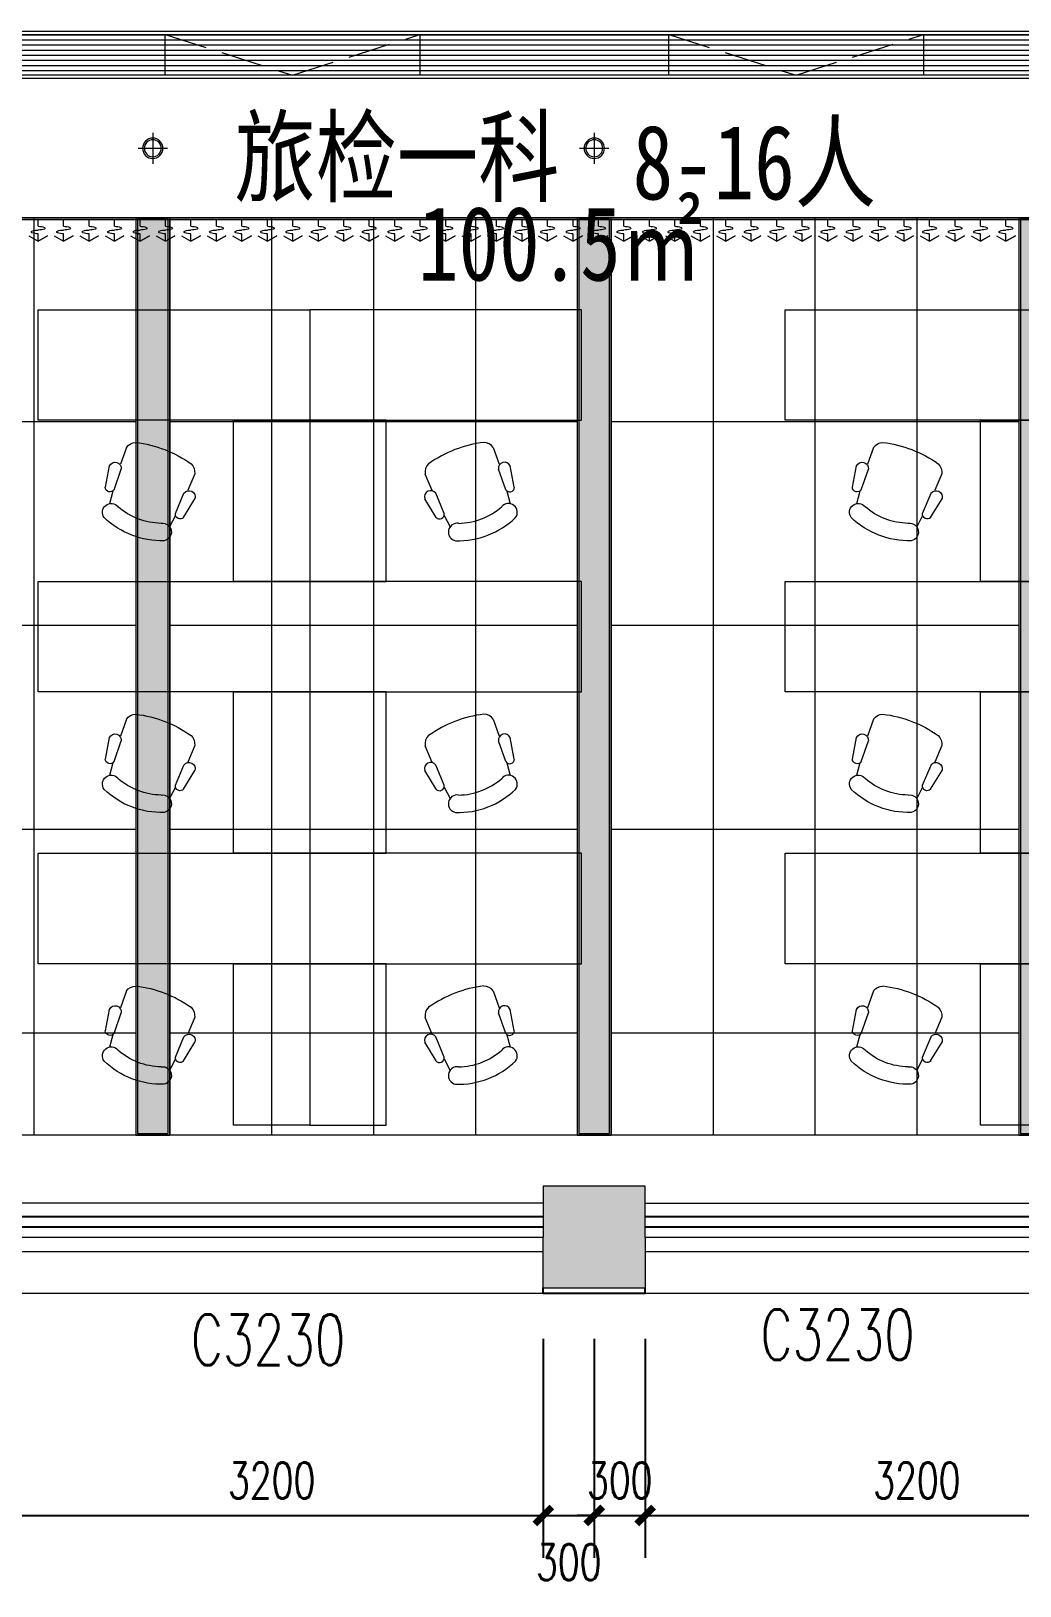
# Model space of a CAD drawing. Header units: millimetres. Extents: x 164760 to 3716174, y -1766400 to 11969.
# Drawn here: x 3502300 to 3508124, y -1715855 to -1706701 of the extents above; entities that cross this region are included whole.
import ezdxf

# ---------------------------------------------------------------- set-up
doc = ezdxf.new("R2010")
doc.units = ezdxf.units.MM
doc.header["$LTSCALE"] = 1000
doc.linetypes.add('DASH', pattern=[0.35, 0.25, -0.1])
doc.linetypes.add('DOTE', pattern=[2.42, 2, -0.2, 0.02, -0.2])
doc.layers.get('0').update_dxf_attribs({"color": 253, "linetype": 'CONTINUOUS'})
doc.layers.get('Defpoints').update_dxf_attribs({"color": 250, "linetype": 'CONTINUOUS', "lineweight": 0})
for name, color, linetype in [('3', 253, 'CONTINUOUS'), ('FC-Text Annotation', 253, 'CONTINUOUS'), ('PUB_DIM', 253, 'CONTINUOUS'), ('SURFACE', 253, 'CONTINUOUS'), ('WINDOW_TEXT', 253, 'CONTINUOUS')]:
    doc.layers.add(name, color=color, linetype=linetype)
for name, color, linetype, lineweight in [('COLUMN', 253, 'CONTINUOUS', 0), ('FF-FURN【成品家私】', 253, 'CONTINUOUS', 0), ('PUB_HATCH', 253, 'CONTINUOUS', 0), ('RC-FCU【空调设备】', 253, 'CONTINUOUS', 0), ('RC-LIGHT【天花灯具】', 253, 'CONTINUOUS', 0), ('RC-Modelling【天花造型】', 253, 'CONTINUOUS', 0), ('RC-STR【天花细线】', 253, 'CONTINUOUS', 0), ('WINDOW', 253, 'CONTINUOUS', 0)]:
    doc.layers.add(name, color=color, linetype=linetype, lineweight=lineweight)
doc.styles.add('_TCH_DIM_T3', font='SIMPLEX', dxfattribs={"width": 0.705882, "bigfont": 'GBCBIG'})
doc.styles.add('_TCH_WINDOW', font='SIMPLEX', dxfattribs={"bigfont": 'GBCBIG'})
doc.styles.add('文字', font='')
doc.styles.get('文字').set_extended_font_data('SimSun')
doc.dimstyles.new('_TCH_ARCH&&100', dxfattribs={"dimtxt": 212.5, "dimasz": 100, "dimexe": 250, "dimexo": 300, "dimgap": 100, "dimtad": 1, "dimdec": 0, "dimzin": 0, "dimdsep": 46, "dimtxsty": '_TCH_DIM_T3', "dimblk": 'ARCHTICK', "dimcen": 0.09, "dimclrt": 7, "dimazin": 2, "dimtfac": 1, "dimtdec": 0, "dimtix": 1, "dimtmove": 2, "dimatfit": 3, "dimtolj": 1, "dimtzin": 0, "dimarcsym": 0})

# ---------------------------------------------------------------- blocks, each defined once
blk = doc.blocks.new('_ArchTick')
at = {"color": 2, "linetype": 'ByBlock', "const_width": 0.4}
blk.add_lwpolyline([(-0.5, -0.5), (0.5, 0.5)], dxfattribs=at)
blk = doc.blocks.new('*D556')
at = {"layer": 'Defpoints', "color": 0, "transparency": 16777216}
for p in [(3502116.8, -1714100.6), (3505316.8, -1714100.6), (3505316.8, -1715440.2)]:
    blk.add_point(p, dxfattribs=at)
at = {"layer": 'PUB_DIM', "color": 0, "lineweight": -2, "transparency": 16777216}
for p, q in [((3502116.8, -1714400.6), (3502116.8, -1715690.2)), ((3505316.8, -1714400.6), (3505316.8, -1715690.2)), ((3502116.8, -1715440.2), (3505316.8, -1715440.2))]:
    blk.add_line(p, q, dxfattribs=at)
at = {"layer": 'PUB_DIM', "color": 0, "lineweight": -2, "transparency": 16777216, "xscale": 100, "yscale": 100, "zscale": 100, "rotation": 180}
blk.add_blockref('_ArchTick', (3502116.8, -1715440.2), dxfattribs=at)
at = {"layer": 'PUB_DIM', "color": 0, "lineweight": -2, "transparency": 16777216, "xscale": 100, "yscale": 100, "zscale": 100}
blk.add_blockref('_ArchTick', (3505316.8, -1715440.2), dxfattribs=at)
at = {"layer": 'PUB_DIM', "color": 7, "transparency": 16777216, "insert": (3503716.8, -1715234), "char_height": 212.5, "attachment_point": 5, "style": '_TCH_DIM_T3'}
blk.add_mtext('\\A1;3200', dxfattribs=at)
blk = doc.blocks.new('*D557')
at = {"layer": 'Defpoints', "color": 0, "transparency": 16777216}
for p in [(3505316.8, -1714100.6), (3505616.8, -1714100.6), (3505616.8, -1715440.2)]:
    blk.add_point(p, dxfattribs=at)
at = {"layer": 'PUB_DIM', "color": 0, "lineweight": -2, "transparency": 16777216}
for p, q in [((3505316.8, -1714400.6), (3505316.8, -1715690.2)), ((3505616.8, -1714400.6), (3505616.8, -1715690.2)), ((3505316.8, -1715440.2), (3505616.8, -1715440.2))]:
    blk.add_line(p, q, dxfattribs=at)
at = {"layer": 'PUB_DIM', "color": 0, "lineweight": -2, "transparency": 16777216, "xscale": 100, "yscale": 100, "zscale": 100, "rotation": 180}
blk.add_blockref('_ArchTick', (3505316.8, -1715440.2), dxfattribs=at)
at = {"layer": 'PUB_DIM', "color": 0, "lineweight": -2, "transparency": 16777216, "xscale": 100, "yscale": 100, "zscale": 100}
blk.add_blockref('_ArchTick', (3505616.8, -1715440.2), dxfattribs=at)
at = {"layer": 'PUB_DIM', "color": 7, "transparency": 16777216, "insert": (3505466.8, -1715715.2), "char_height": 212.5, "attachment_point": 5, "style": '_TCH_DIM_T3'}
blk.add_mtext('\\A1;300', dxfattribs=at)
blk = doc.blocks.new('*D558')
at = {"layer": 'Defpoints', "color": 0, "transparency": 16777216}
for p in [(3505616.8, -1714100.6), (3505916.8, -1714100.6), (3505916.8, -1715440.2)]:
    blk.add_point(p, dxfattribs=at)
at = {"layer": 'PUB_DIM', "color": 0, "lineweight": -2, "transparency": 16777216}
for p, q in [((3505616.8, -1714400.6), (3505616.8, -1715690.2)), ((3505916.8, -1714400.6), (3505916.8, -1715690.2)), ((3505616.8, -1715440.2), (3505516.8, -1715440.2)), ((3505616.8, -1715440.2), (3505916.8, -1715440.2)), ((3505916.8, -1715440.2), (3506016.8, -1715440.2))]:
    blk.add_line(p, q, dxfattribs=at)
at = {"layer": 'PUB_DIM', "color": 0, "lineweight": -2, "transparency": 16777216, "xscale": 100, "yscale": 100, "zscale": 100}
blk.add_blockref('_ArchTick', (3505616.8, -1715440.2), dxfattribs=at)
at = {"layer": 'PUB_DIM', "color": 0, "lineweight": -2, "transparency": 16777216, "xscale": 100, "yscale": 100, "zscale": 100, "rotation": 180}
blk.add_blockref('_ArchTick', (3505916.8, -1715440.2), dxfattribs=at)
at = {"layer": 'PUB_DIM', "color": 7, "transparency": 16777216, "insert": (3505766.8, -1715234), "char_height": 212.5, "attachment_point": 5, "style": '_TCH_DIM_T3'}
blk.add_mtext('\\A1;300', dxfattribs=at)
blk = doc.blocks.new('*D559')
at = {"layer": 'Defpoints', "color": 0, "transparency": 16777216}
for p in [(3505916.8, -1714100.6), (3509116.8, -1714100.6), (3509116.8, -1715440.2)]:
    blk.add_point(p, dxfattribs=at)
at = {"layer": 'PUB_DIM', "color": 0, "lineweight": -2, "transparency": 16777216}
for p, q in [((3505916.8, -1714400.6), (3505916.8, -1715690.2)), ((3509116.8, -1714400.6), (3509116.8, -1715690.2)), ((3505916.8, -1715440.2), (3509116.8, -1715440.2))]:
    blk.add_line(p, q, dxfattribs=at)
at = {"layer": 'PUB_DIM', "color": 0, "lineweight": -2, "transparency": 16777216, "xscale": 100, "yscale": 100, "zscale": 100, "rotation": 180}
blk.add_blockref('_ArchTick', (3505916.8, -1715440.2), dxfattribs=at)
at = {"layer": 'PUB_DIM', "color": 0, "lineweight": -2, "transparency": 16777216, "xscale": 100, "yscale": 100, "zscale": 100}
blk.add_blockref('_ArchTick', (3509116.8, -1715440.2), dxfattribs=at)
at = {"layer": 'PUB_DIM', "color": 7, "transparency": 16777216, "insert": (3507516.8, -1715234), "char_height": 212.5, "attachment_point": 5, "style": '_TCH_DIM_T3'}
blk.add_mtext('\\A1;3200', dxfattribs=at)
blk = doc.blocks.new('$WINLIB2D$00000004')
for p, q in [((-0.5, 0.5), (0.5, 0.5)), ((-0.5, 0.5), (-0.5, -0.5)), ((0.5, -0.5), (0.5, 0.5)), ((-0.5, 0.2406), (0.5, 0.2406)), ((-0.5, -0.5), (0.5, -0.5))]:
    blk.add_line(p, q)
blk = doc.blocks.new('AB18C')
for p, q in [((-0.627, 0.366), (-0.767, 0.352)), ((-0.616, 0.457), (-0.382, 0.5)), ((-0.608, 0.359), (-0.369, 0.366)), ((-0.128, 0.399), (-0.323, 0.394)), ((-0.627, -0.366), (-0.767, -0.352)), ((-0.616, -0.457), (-0.382, -0.5)), ((-0.608, -0.359), (-0.369, -0.366)), ((-0.128, -0.399), (-0.323, -0.394))]:
    blk.add_line(p, q)
for centre, radius, start, end in [((-0.094, 0), 0.906, 157.2611, 202.7389), ((-0.847, 0.3), 0.0961, 330.3175, 148.735), ((-0.597, 0.41), 0.0516, 112.2235, 257.7173), ((-0.386, 0.432), 0.0681, 284.0068, 86.4868), ((-0.161, 0.273), 0.13, 22.4327, 75.4917), ((-0.08, 0), 0.729, 159.7134, 200.2866), ((-1.312, 0), 1.312, 345.758, 14.242), ((-0.847, -0.3), 0.0961, 211.265, 29.6825), ((-0.161, -0.273), 0.13, 284.5083, 337.5673), ((-0.597, -0.41), 0.0516, 102.2827, 247.7765), ((-0.386, -0.432), 0.0681, 273.5132, 75.9932)]:
    blk.add_arc(centre, radius, start, end)
blk = doc.blocks.new('ZL_05274303')
at = {"ltscale": 1000}
for points in [[(-900, 0), (700, 0), (700, -650), (-900, -650)], [(250, -1600), (250, -650), (700, -650), (700, -1600)]]:
    blk.add_lwpolyline(points, close=True, dxfattribs=at)
at = {"layer": 'FF-FURN【成品家私】', "xscale": -540, "yscale": 540, "zscale": 540, "rotation": 248.9333185298564}
blk.add_blockref('AB18C', (-154.4, -823.4), dxfattribs=at)
blk = doc.blocks.new('*U408')
for p, q in [((0, 0), (13050, 0)), ((13050, -12), (0, -12)), ((3225, -49.3), (3225, -12)), ((3375, -49.3), (3375, -12)), ((3525, -49.3), (3525, -12)), ((3675, -49.3), (3675, -12)), ((3825, -49.3), (3825, -12)), ((3975, -49.3), (3975, -12)), ((4125, -49.3), (4125, -12)), ((4275, -49.3), (4275, -12)), ((4425, -49.3), (4425, -12)), ((4575, -49.3), (4575, -12)), ((4725, -49.3), (4725, -12)), ((4875, -49.3), (4875, -12)), ((5025, -49.3), (5025, -12)), ((5175, -49.3), (5175, -12)), ((5325, -49.3), (5325, -12)), ((5475, -49.3), (5475, -12)), ((5625, -49.3), (5625, -12)), ((5775, -49.3), (5775, -12)), ((5925, -49.3), (5925, -12)), ((6075, -49.3), (6075, -12)), ((6225, -49.3), (6225, -12)), ((6375, -49.3), (6375, -12)), ((6525, -49.3), (6525, -12)), ((6675, -49.3), (6675, -12)), ((6825, -49.3), (6825, -12)), ((6975, -49.3), (6975, -12)), ((7125, -49.3), (7125, -12)), ((7275, -49.3), (7275, -12)), ((7425, -49.3), (7425, -12)), ((7575, -49.3), (7575, -12)), ((7725, -49.3), (7725, -12)), ((7875, -49.3), (7875, -12)), ((8025, -49.3), (8025, -12)), ((8175, -49.3), (8175, -12)), ((8325, -49.3), (8325, -12)), ((8475, -49.3), (8475, -12)), ((8625, -49.3), (8625, -12)), ((8775, -49.3), (8775, -12)), ((8925, -49.3), (8925, -12)), ((3169.6, -104.5), (3225, -136.2)), ((3225, -136.2), (3225, -93.2)), ((3280.4, -104.5), (3225, -136.2)), ((3225, -136.2), (3280.4, -104.5)), ((3319.6, -104.5), (3375, -136.2)), ((3375, -136.2), (3375, -93.2)), ((3430.4, -104.5), (3375, -136.2)), ((3375, -136.2), (3430.4, -104.5)), ((3469.6, -104.5), (3525, -136.2)), ((3525, -136.2), (3525, -93.2)), ((3580.4, -104.5), (3525, -136.2)), ((3525, -136.2), (3580.4, -104.5)), ((3619.6, -104.5), (3675, -136.2)), ((3675, -136.2), (3675, -93.2)), ((3730.4, -104.5), (3675, -136.2)), ((3675, -136.2), (3730.4, -104.5)), ((3769.6, -104.5), (3825, -136.2)), ((3825, -136.2), (3825, -93.2)), ((3880.4, -104.5), (3825, -136.2)), ((3825, -136.2), (3880.4, -104.5)), ((3919.6, -104.5), (3975, -136.2)), ((3975, -136.2), (3975, -93.2)), ((4030.4, -104.5), (3975, -136.2)), ((3975, -136.2), (4030.4, -104.5)), ((4069.6, -104.5), (4125, -136.2)), ((4125, -136.2), (4125, -93.2)), ((4180.4, -104.5), (4125, -136.2)), ((4125, -136.2), (4180.4, -104.5)), ((4219.6, -104.5), (4275, -136.2)), ((4275, -136.2), (4275, -93.2)), ((4330.4, -104.5), (4275, -136.2)), ((4275, -136.2), (4330.4, -104.5)), ((4369.6, -104.5), (4425, -136.2)), ((4425, -136.2), (4425, -93.2)), ((4480.4, -104.5), (4425, -136.2)), ((4425, -136.2), (4480.4, -104.5)), ((4519.6, -104.5), (4575, -136.2)), ((4575, -136.2), (4575, -93.2)), ((4630.4, -104.5), (4575, -136.2)), ((4575, -136.2), (4630.4, -104.5)), ((4669.6, -104.5), (4725, -136.2)), ((4725, -136.2), (4725, -93.2)), ((4780.4, -104.5), (4725, -136.2)), ((4725, -136.2), (4780.4, -104.5)), ((4819.6, -104.5), (4875, -136.2)), ((4875, -136.2), (4875, -93.2)), ((4930.4, -104.5), (4875, -136.2)), ((4875, -136.2), (4930.4, -104.5)), ((4969.6, -104.5), (5025, -136.2)), ((5025, -136.2), (5025, -93.2)), ((5080.4, -104.5), (5025, -136.2)), ((5025, -136.2), (5080.4, -104.5)), ((5119.6, -104.5), (5175, -136.2)), ((5175, -136.2), (5175, -93.2)), ((5230.4, -104.5), (5175, -136.2)), ((5175, -136.2), (5230.4, -104.5)), ((5269.6, -104.5), (5325, -136.2)), ((5325, -136.2), (5325, -93.2)), ((5380.4, -104.5), (5325, -136.2)), ((5325, -136.2), (5380.4, -104.5)), ((5419.6, -104.5), (5475, -136.2)), ((5475, -136.2), (5475, -93.2)), ((5530.4, -104.5), (5475, -136.2)), ((5475, -136.2), (5530.4, -104.5)), ((5569.6, -104.5), (5625, -136.2)), ((5625, -136.2), (5625, -93.2)), ((5680.4, -104.5), (5625, -136.2)), ((5625, -136.2), (5680.4, -104.5)), ((5719.6, -104.5), (5775, -136.2)), ((5775, -136.2), (5775, -93.2)), ((5830.4, -104.5), (5775, -136.2)), ((5775, -136.2), (5830.4, -104.5)), ((5869.6, -104.5), (5925, -136.2)), ((5925, -136.2), (5925, -93.2)), ((5980.4, -104.5), (5925, -136.2)), ((5925, -136.2), (5980.4, -104.5)), ((6019.6, -104.5), (6075, -136.2)), ((6075, -136.2), (6075, -93.2)), ((6130.4, -104.5), (6075, -136.2)), ((6075, -136.2), (6130.4, -104.5)), ((6169.6, -104.5), (6225, -136.2)), ((6225, -136.2), (6225, -93.2)), ((6280.4, -104.5), (6225, -136.2)), ((6225, -136.2), (6280.4, -104.5)), ((6319.6, -104.5), (6375, -136.2)), ((6375, -136.2), (6375, -93.2)), ((6430.4, -104.5), (6375, -136.2)), ((6375, -136.2), (6430.4, -104.5)), ((6469.6, -104.5), (6525, -136.2)), ((6525, -136.2), (6525, -93.2)), ((6580.4, -104.5), (6525, -136.2)), ((6525, -136.2), (6580.4, -104.5)), ((6619.6, -104.5), (6675, -136.2)), ((6675, -136.2), (6675, -93.2)), ((6730.4, -104.5), (6675, -136.2)), ((6675, -136.2), (6730.4, -104.5)), ((6769.6, -104.5), (6825, -136.2)), ((6825, -136.2), (6825, -93.2)), ((6880.4, -104.5), (6825, -136.2)), ((6825, -136.2), (6880.4, -104.5)), ((6919.6, -104.5), (6975, -136.2)), ((6975, -136.2), (6975, -93.2)), ((7030.4, -104.5), (6975, -136.2)), ((6975, -136.2), (7030.4, -104.5)), ((7069.6, -104.5), (7125, -136.2)), ((7125, -136.2), (7125, -93.2)), ((7180.4, -104.5), (7125, -136.2)), ((7125, -136.2), (7180.4, -104.5)), ((7219.6, -104.5), (7275, -136.2)), ((7275, -136.2), (7275, -93.2)), ((7330.4, -104.5), (7275, -136.2)), ((7275, -136.2), (7330.4, -104.5)), ((7369.6, -104.5), (7425, -136.2)), ((7425, -136.2), (7425, -93.2)), ((7480.4, -104.5), (7425, -136.2)), ((7425, -136.2), (7480.4, -104.5)), ((7519.6, -104.5), (7575, -136.2)), ((7575, -136.2), (7575, -93.2)), ((7630.4, -104.5), (7575, -136.2)), ((7575, -136.2), (7630.4, -104.5)), ((7669.6, -104.5), (7725, -136.2)), ((7725, -136.2), (7725, -93.2)), ((7780.4, -104.5), (7725, -136.2)), ((7725, -136.2), (7780.4, -104.5)), ((7819.6, -104.5), (7875, -136.2)), ((7875, -136.2), (7875, -93.2)), ((7930.4, -104.5), (7875, -136.2)), ((7875, -136.2), (7930.4, -104.5)), ((7969.6, -104.5), (8025, -136.2)), ((8025, -136.2), (8025, -93.2)), ((8080.4, -104.5), (8025, -136.2)), ((8025, -136.2), (8080.4, -104.5)), ((8119.6, -104.5), (8175, -136.2)), ((8175, -136.2), (8175, -93.2)), ((8230.4, -104.5), (8175, -136.2)), ((8175, -136.2), (8230.4, -104.5)), ((8269.6, -104.5), (8325, -136.2)), ((8325, -136.2), (8325, -93.2)), ((8380.4, -104.5), (8325, -136.2)), ((8325, -136.2), (8380.4, -104.5)), ((8419.6, -104.5), (8475, -136.2)), ((8475, -136.2), (8475, -93.2)), ((8530.4, -104.5), (8475, -136.2)), ((8475, -136.2), (8530.4, -104.5)), ((8569.6, -104.5), (8625, -136.2)), ((8625, -136.2), (8625, -93.2)), ((8680.4, -104.5), (8625, -136.2)), ((8625, -136.2), (8680.4, -104.5)), ((8719.6, -104.5), (8775, -136.2)), ((8775, -136.2), (8775, -93.2)), ((8830.4, -104.5), (8775, -136.2)), ((8775, -136.2), (8830.4, -104.5)), ((8869.6, -104.5), (8925, -136.2)), ((8925, -136.2), (8925, -93.2)), ((8980.4, -104.5), (8925, -136.2)), ((8925, -136.2), (8980.4, -104.5))]:
    blk.add_line(p, q)
at = {"extrusion": (0, 0, -1)}
for centre, major_axis, start_param, end_param in [((3190, -82.2), (3.69, -3.69), 1.137309, 3.57508), ((3222.5, -170.8), (-70.4, -70.4), 2.004284, 2.381239), ((3222.5, 6.4), (70.4, -70.4), 0.760354, 1.137309), ((3227.5, -148.9), (-70.4, -70.4), 2.33115, 2.708105), ((3227.5, 28.3), (70.4, -70.4), 0.433488, 0.810442), ((3260, -60.3), (3.69, -3.69), 4.278901, 6.716673), ((3340, -82.2), (3.69, -3.69), 1.137309, 3.57508), ((3372.5, -170.8), (-70.4, -70.4), 2.004284, 2.381239), ((3372.5, 6.4), (70.4, -70.4), 0.760354, 1.137309), ((3377.5, -148.9), (-70.4, -70.4), 2.33115, 2.708105), ((3377.5, 28.3), (70.4, -70.4), 0.433488, 0.810442), ((3410, -60.3), (3.69, -3.69), 4.278901, 6.716673), ((3490, -82.2), (3.69, -3.69), 1.137309, 3.57508), ((3522.5, -170.8), (-70.4, -70.4), 2.004284, 2.381239), ((3522.5, 6.4), (70.4, -70.4), 0.760354, 1.137309), ((3527.5, -148.9), (-70.4, -70.4), 2.33115, 2.708105), ((3527.5, 28.3), (70.4, -70.4), 0.433488, 0.810442), ((3560, -60.3), (3.69, -3.69), 4.278901, 6.716673), ((3640, -82.2), (3.69, -3.69), 1.137309, 3.57508), ((3672.5, -170.8), (-70.4, -70.4), 2.004284, 2.381239), ((3672.5, 6.4), (70.4, -70.4), 0.760354, 1.137309), ((3677.5, -148.9), (-70.4, -70.4), 2.33115, 2.708105), ((3677.5, 28.3), (70.4, -70.4), 0.433488, 0.810442), ((3710, -60.3), (3.69, -3.69), 4.278901, 6.716673), ((3790, -82.2), (3.69, -3.69), 1.137309, 3.57508), ((3822.5, -170.8), (-70.4, -70.4), 2.004284, 2.381239), ((3822.5, 6.4), (70.4, -70.4), 0.760354, 1.137309), ((3827.5, -148.9), (-70.4, -70.4), 2.33115, 2.708105), ((3827.5, 28.3), (70.4, -70.4), 0.433488, 0.810442), ((3860, -60.3), (3.69, -3.69), 4.278901, 6.716673), ((3940, -82.2), (3.69, -3.69), 1.137309, 3.57508), ((3972.5, -170.8), (-70.4, -70.4), 2.004284, 2.381239), ((3972.5, 6.4), (70.4, -70.4), 0.760354, 1.137309), ((3977.5, -148.9), (-70.4, -70.4), 2.33115, 2.708105), ((3977.5, 28.3), (70.4, -70.4), 0.433488, 0.810442), ((4010, -60.3), (3.69, -3.69), 4.278901, 6.716673), ((4090, -82.2), (3.69, -3.69), 1.137309, 3.57508), ((4122.5, -170.8), (-70.4, -70.4), 2.004284, 2.381239), ((4122.5, 6.4), (70.4, -70.4), 0.760354, 1.137309), ((4127.5, -148.9), (-70.4, -70.4), 2.33115, 2.708105), ((4127.5, 28.3), (70.4, -70.4), 0.433488, 0.810442), ((4160, -60.3), (3.69, -3.69), 4.278901, 6.716673), ((4240, -82.2), (3.69, -3.69), 1.137309, 3.57508), ((4272.5, -170.8), (-70.4, -70.4), 2.004284, 2.381239), ((4272.5, 6.4), (70.4, -70.4), 0.760354, 1.137309), ((4277.5, -148.9), (-70.4, -70.4), 2.33115, 2.708105), ((4277.5, 28.3), (70.4, -70.4), 0.433488, 0.810442), ((4310, -60.3), (3.69, -3.69), 4.278901, 6.716673), ((4390, -82.2), (3.69, -3.69), 1.137309, 3.57508), ((4422.5, -170.8), (-70.4, -70.4), 2.004284, 2.381239), ((4422.5, 6.4), (70.4, -70.4), 0.760354, 1.137309), ((4427.5, -148.9), (-70.4, -70.4), 2.33115, 2.708105), ((4427.5, 28.3), (70.4, -70.4), 0.433488, 0.810442), ((4460, -60.3), (3.69, -3.69), 4.278901, 6.716673), ((4540, -82.2), (3.69, -3.69), 1.137309, 3.57508), ((4572.5, -170.8), (-70.4, -70.4), 2.004284, 2.381239), ((4572.5, 6.4), (70.4, -70.4), 0.760354, 1.137309), ((4577.5, -148.9), (-70.4, -70.4), 2.33115, 2.708105), ((4577.5, 28.3), (70.4, -70.4), 0.433488, 0.810442), ((4610, -60.3), (3.69, -3.69), 4.278901, 6.716673), ((4690, -82.2), (3.69, -3.69), 1.137309, 3.57508), ((4722.5, -170.8), (-70.4, -70.4), 2.004284, 2.381239), ((4722.5, 6.4), (70.4, -70.4), 0.760354, 1.137309), ((4727.5, -148.9), (-70.4, -70.4), 2.33115, 2.708105), ((4727.5, 28.3), (70.4, -70.4), 0.433488, 0.810442), ((4760, -60.3), (3.69, -3.69), 4.278901, 6.716673), ((4840, -82.2), (3.69, -3.69), 1.137309, 3.57508), ((4872.5, -170.8), (-70.4, -70.4), 2.004284, 2.381239), ((4872.5, 6.4), (70.4, -70.4), 0.760354, 1.137309), ((4877.5, -148.9), (-70.4, -70.4), 2.33115, 2.708105), ((4877.5, 28.3), (70.4, -70.4), 0.433488, 0.810442), ((4910, -60.3), (3.69, -3.69), 4.278901, 6.716673), ((4990, -82.2), (3.69, -3.69), 1.137309, 3.57508), ((5022.5, -170.8), (-70.4, -70.4), 2.004284, 2.381239), ((5022.5, 6.4), (70.4, -70.4), 0.760354, 1.137309), ((5027.5, -148.9), (-70.4, -70.4), 2.33115, 2.708105), ((5027.5, 28.3), (70.4, -70.4), 0.433488, 0.810442), ((5060, -60.3), (3.69, -3.69), 4.278901, 6.716673), ((5140, -82.2), (3.69, -3.69), 1.137309, 3.57508), ((5172.5, -170.8), (-70.4, -70.4), 2.004284, 2.381239), ((5172.5, 6.4), (70.4, -70.4), 0.760354, 1.137309), ((5177.5, -148.9), (-70.4, -70.4), 2.33115, 2.708105), ((5177.5, 28.3), (70.4, -70.4), 0.433488, 0.810442), ((5210, -60.3), (3.69, -3.69), 4.278901, 6.716673), ((5290, -82.2), (3.69, -3.69), 1.137309, 3.57508), ((5322.5, -170.8), (-70.4, -70.4), 2.004284, 2.381239), ((5322.5, 6.4), (70.4, -70.4), 0.760354, 1.137309), ((5327.5, -148.9), (-70.4, -70.4), 2.33115, 2.708105), ((5327.5, 28.3), (70.4, -70.4), 0.433488, 0.810442), ((5360, -60.3), (3.69, -3.69), 4.278901, 6.716673), ((5440, -82.2), (3.69, -3.69), 1.137309, 3.57508), ((5472.5, -170.8), (-70.4, -70.4), 2.004284, 2.381239), ((5472.5, 6.4), (70.4, -70.4), 0.760354, 1.137309), ((5477.5, -148.9), (-70.4, -70.4), 2.33115, 2.708105), ((5477.5, 28.3), (70.4, -70.4), 0.433488, 0.810442), ((5510, -60.3), (3.69, -3.69), 4.278901, 6.716673), ((5590, -82.2), (3.69, -3.69), 1.137309, 3.57508), ((5622.5, -170.8), (-70.4, -70.4), 2.004284, 2.381239), ((5622.5, 6.4), (70.4, -70.4), 0.760354, 1.137309), ((5627.5, -148.9), (-70.4, -70.4), 2.33115, 2.708105), ((5627.5, 28.3), (70.4, -70.4), 0.433488, 0.810442), ((5660, -60.3), (3.69, -3.69), 4.278901, 6.716673), ((5740, -82.2), (3.69, -3.69), 1.137309, 3.57508), ((5772.5, -170.8), (-70.4, -70.4), 2.004284, 2.381239), ((5772.5, 6.4), (70.4, -70.4), 0.760354, 1.137309), ((5777.5, -148.9), (-70.4, -70.4), 2.33115, 2.708105), ((5777.5, 28.3), (70.4, -70.4), 0.433488, 0.810442), ((5810, -60.3), (3.69, -3.69), 4.278901, 6.716673), ((5890, -82.2), (3.69, -3.69), 1.137309, 3.57508), ((5922.5, -170.8), (-70.4, -70.4), 2.004284, 2.381239), ((5922.5, 6.4), (70.4, -70.4), 0.760354, 1.137309), ((5927.5, -148.9), (-70.4, -70.4), 2.33115, 2.708105), ((5927.5, 28.3), (70.4, -70.4), 0.433488, 0.810442), ((5960, -60.3), (3.69, -3.69), 4.278901, 6.716673), ((6040, -82.2), (3.69, -3.69), 1.137309, 3.57508), ((6072.5, -170.8), (-70.4, -70.4), 2.004284, 2.381239), ((6072.5, 6.4), (70.4, -70.4), 0.760354, 1.137309), ((6077.5, -148.9), (-70.4, -70.4), 2.33115, 2.708105), ((6077.5, 28.3), (70.4, -70.4), 0.433488, 0.810442), ((6110, -60.3), (3.69, -3.69), 4.278901, 6.716673), ((6190, -82.2), (3.69, -3.69), 1.137309, 3.57508), ((6222.5, -170.8), (-70.4, -70.4), 2.004284, 2.381239), ((6222.5, 6.4), (70.4, -70.4), 0.760354, 1.137309), ((6227.5, -148.9), (-70.4, -70.4), 2.33115, 2.708105), ((6227.5, 28.3), (70.4, -70.4), 0.433488, 0.810442), ((6260, -60.3), (3.69, -3.69), 4.278901, 6.716673), ((6340, -82.2), (3.69, -3.69), 1.137309, 3.57508), ((6372.5, -170.8), (-70.4, -70.4), 2.004284, 2.381239), ((6372.5, 6.4), (70.4, -70.4), 0.760354, 1.137309), ((6377.5, -148.9), (-70.4, -70.4), 2.33115, 2.708105), ((6377.5, 28.3), (70.4, -70.4), 0.433488, 0.810442), ((6410, -60.3), (3.69, -3.69), 4.278901, 6.716673), ((6490, -82.2), (3.69, -3.69), 1.137309, 3.57508), ((6522.5, -170.8), (-70.4, -70.4), 2.004284, 2.381239), ((6522.5, 6.4), (70.4, -70.4), 0.760354, 1.137309), ((6527.5, -148.9), (-70.4, -70.4), 2.33115, 2.708105), ((6527.5, 28.3), (70.4, -70.4), 0.433488, 0.810442), ((6560, -60.3), (3.69, -3.69), 4.278901, 6.716673), ((6640, -82.2), (3.69, -3.69), 1.137309, 3.57508), ((6672.5, -170.8), (-70.4, -70.4), 2.004284, 2.381239), ((6672.5, 6.4), (70.4, -70.4), 0.760354, 1.137309), ((6677.5, -148.9), (-70.4, -70.4), 2.33115, 2.708105), ((6677.5, 28.3), (70.4, -70.4), 0.433488, 0.810442), ((6710, -60.3), (3.69, -3.69), 4.278901, 6.716673), ((6790, -82.2), (3.69, -3.69), 1.137309, 3.57508), ((6822.5, -170.8), (-70.4, -70.4), 2.004284, 2.381239), ((6822.5, 6.4), (70.4, -70.4), 0.760354, 1.137309), ((6827.5, -148.9), (-70.4, -70.4), 2.33115, 2.708105), ((6827.5, 28.3), (70.4, -70.4), 0.433488, 0.810442), ((6860, -60.3), (3.69, -3.69), 4.278901, 6.716673), ((6940, -82.2), (3.69, -3.69), 1.137309, 3.57508), ((6972.5, -170.8), (-70.4, -70.4), 2.004284, 2.381239), ((6972.5, 6.4), (70.4, -70.4), 0.760354, 1.137309), ((6977.5, -148.9), (-70.4, -70.4), 2.33115, 2.708105), ((6977.5, 28.3), (70.4, -70.4), 0.433488, 0.810442), ((7010, -60.3), (3.69, -3.69), 4.278901, 6.716673), ((7090, -82.2), (3.69, -3.69), 1.137309, 3.57508), ((7122.5, -170.8), (-70.4, -70.4), 2.004284, 2.381239), ((7122.5, 6.4), (70.4, -70.4), 0.760354, 1.137309), ((7127.5, -148.9), (-70.4, -70.4), 2.33115, 2.708105), ((7127.5, 28.3), (70.4, -70.4), 0.433488, 0.810442), ((7160, -60.3), (3.69, -3.69), 4.278901, 6.716673), ((7240, -82.2), (3.69, -3.69), 1.137309, 3.57508), ((7272.5, -170.8), (-70.4, -70.4), 2.004284, 2.381239), ((7272.5, 6.4), (70.4, -70.4), 0.760354, 1.137309), ((7277.5, -148.9), (-70.4, -70.4), 2.33115, 2.708105), ((7277.5, 28.3), (70.4, -70.4), 0.433488, 0.810442), ((7310, -60.3), (3.69, -3.69), 4.278901, 6.716673), ((7390, -82.2), (3.69, -3.69), 1.137309, 3.57508), ((7422.5, -170.8), (-70.4, -70.4), 2.004284, 2.381239), ((7422.5, 6.4), (70.4, -70.4), 0.760354, 1.137309), ((7427.5, -148.9), (-70.4, -70.4), 2.33115, 2.708105), ((7427.5, 28.3), (70.4, -70.4), 0.433488, 0.810442), ((7460, -60.3), (3.69, -3.69), 4.278901, 6.716673), ((7540, -82.2), (3.69, -3.69), 1.137309, 3.57508), ((7572.5, -170.8), (-70.4, -70.4), 2.004284, 2.381239), ((7572.5, 6.4), (70.4, -70.4), 0.760354, 1.137309), ((7577.5, -148.9), (-70.4, -70.4), 2.33115, 2.708105), ((7577.5, 28.3), (70.4, -70.4), 0.433488, 0.810442), ((7610, -60.3), (3.69, -3.69), 4.278901, 6.716673), ((7690, -82.2), (3.69, -3.69), 1.137309, 3.57508), ((7722.5, -170.8), (-70.4, -70.4), 2.004284, 2.381239), ((7722.5, 6.4), (70.4, -70.4), 0.760354, 1.137309), ((7727.5, -148.9), (-70.4, -70.4), 2.33115, 2.708105), ((7727.5, 28.3), (70.4, -70.4), 0.433488, 0.810442), ((7760, -60.3), (3.69, -3.69), 4.278901, 6.716673), ((7840, -82.2), (3.69, -3.69), 1.137309, 3.57508), ((7872.5, -170.8), (-70.4, -70.4), 2.004284, 2.381239), ((7872.5, 6.4), (70.4, -70.4), 0.760354, 1.137309), ((7877.5, -148.9), (-70.4, -70.4), 2.33115, 2.708105), ((7877.5, 28.3), (70.4, -70.4), 0.433488, 0.810442), ((7910, -60.3), (3.69, -3.69), 4.278901, 6.716673), ((7990, -82.2), (3.69, -3.69), 1.137309, 3.57508), ((8022.5, -170.8), (-70.4, -70.4), 2.004284, 2.381239), ((8022.5, 6.4), (70.4, -70.4), 0.760354, 1.137309), ((8027.5, -148.9), (-70.4, -70.4), 2.33115, 2.708105), ((8027.5, 28.3), (70.4, -70.4), 0.433488, 0.810442), ((8060, -60.3), (3.69, -3.69), 4.278901, 6.716673), ((8140, -82.2), (3.69, -3.69), 1.137309, 3.57508), ((8172.5, -170.8), (-70.4, -70.4), 2.004284, 2.381239), ((8172.5, 6.4), (70.4, -70.4), 0.760354, 1.137309), ((8177.5, -148.9), (-70.4, -70.4), 2.33115, 2.708105), ((8177.5, 28.3), (70.4, -70.4), 0.433488, 0.810442), ((8210, -60.3), (3.69, -3.69), 4.278901, 6.716673), ((8290, -82.2), (3.69, -3.69), 1.137309, 3.57508), ((8322.5, -170.8), (-70.4, -70.4), 2.004284, 2.381239), ((8322.5, 6.4), (70.4, -70.4), 0.760354, 1.137309), ((8327.5, -148.9), (-70.4, -70.4), 2.33115, 2.708105), ((8327.5, 28.3), (70.4, -70.4), 0.433488, 0.810442), ((8360, -60.3), (3.69, -3.69), 4.278901, 6.716673), ((8440, -82.2), (3.69, -3.69), 1.137309, 3.57508), ((8472.5, -170.8), (-70.4, -70.4), 2.004284, 2.381239), ((8472.5, 6.4), (70.4, -70.4), 0.760354, 1.137309), ((8477.5, -148.9), (-70.4, -70.4), 2.33115, 2.708105), ((8477.5, 28.3), (70.4, -70.4), 0.433488, 0.810442), ((8510, -60.3), (3.69, -3.69), 4.278901, 6.716673), ((8590, -82.2), (3.69, -3.69), 1.137309, 3.57508), ((8622.5, -170.8), (-70.4, -70.4), 2.004284, 2.381239), ((8622.5, 6.4), (70.4, -70.4), 0.760354, 1.137309), ((8627.5, -148.9), (-70.4, -70.4), 2.33115, 2.708105), ((8627.5, 28.3), (70.4, -70.4), 0.433488, 0.810442), ((8660, -60.3), (3.69, -3.69), 4.278901, 6.716673), ((8740, -82.2), (3.69, -3.69), 1.137309, 3.57508), ((8772.5, -170.8), (-70.4, -70.4), 2.004284, 2.381239), ((8772.5, 6.4), (70.4, -70.4), 0.760354, 1.137309), ((8777.5, -148.9), (-70.4, -70.4), 2.33115, 2.708105), ((8777.5, 28.3), (70.4, -70.4), 0.433488, 0.810442), ((8810, -60.3), (3.69, -3.69), 4.278901, 6.716673), ((8890, -82.2), (3.69, -3.69), 1.137309, 3.57508), ((8922.5, -170.8), (-70.4, -70.4), 2.004284, 2.381239), ((8922.5, 6.4), (70.4, -70.4), 0.760354, 1.137309), ((8927.5, -148.9), (-70.4, -70.4), 2.33115, 2.708105), ((8927.5, 28.3), (70.4, -70.4), 0.433488, 0.810442), ((8960, -60.3), (3.69, -3.69), 4.278901, 6.716673)]:
    blk.add_ellipse(centre, major_axis=major_axis, ratio=1, start_param=start_param, end_param=end_param, dxfattribs=at)
blk = doc.blocks.new('圆形筒灯')
at = {"color": 251, "linetype": 'DOTE', "ltscale": 43.504693}
blk.add_line((0, 90.6), (0, -90.6), dxfattribs=at)
at = {"color": 251, "linetype": 'DOTE', "ltscale": 41.297046}
blk.add_line((86, 0), (-86, 0), dxfattribs=at)
blk.add_ellipse((0, 0), major_axis=(-42.4, 42.4), ratio=1, start_param=2.355868237233172, end_param=8.639053544412757)
at = {"color": 251}
blk.add_ellipse((0, 0), major_axis=(35.4, 35.4), ratio=1, start_param=5.49871431692557, end_param=11.78189962410516, dxfattribs=at)
blk = doc.blocks.new('ZL_0609195278')
at = {"layer": 'RC-LIGHT【天花灯具】'}
h = blk.add_hatch(dxfattribs=at)
h.set_pattern_fill('DOTS', color=8, scale=10, angle=180)
h.set_pattern_definition([(180, (-2430707.972, 1481556.821), (-7.9375, -15.875), [0, -15.875])])
h.paths.add_polyline_path([(90, -10), (-90, -10), (-90, -5390), (90, -5390)])
blk.add_lwpolyline([(100, 0), (-100, 0), (-100, -5400), (100, -5400)], close=True, dxfattribs=at)
at = {"layer": 'RC-LIGHT【天花灯具】', "color": 8}
blk.add_lwpolyline([(90, -10), (-90, -10), (-90, -5390), (90, -5390)], close=True, dxfattribs=at)
blk = doc.blocks.new('海龙0919092143')
at = {"layer": 'RC-FCU【空调设备】'}
h = blk.add_hatch(dxfattribs=at)
h.set_pattern_fill('_USER', color=8, scale=30, angle=360, pattern_type=0)
h.set_pattern_definition([(360, (-5932551.942, -1194712.362), (7e-15, 30), [])])
h.paths.add_polyline_path([(6480, 2990), (6480, 3230), (-6480, 3230), (-6480, 2990)])
blk.add_lwpolyline([(-6500, 2970), (-6500, 3250), (6500, 3250), (6500, 2970)], close=True, dxfattribs=at)
at = {"layer": 'RC-FCU【空调设备】', "color": 8}
blk.add_lwpolyline([(-6480, 2990), (-6480, 3230), (6480, 3230), (6480, 2990)], close=True, dxfattribs=at)
at = {"layer": 'RC-FCU【空调设备】', "color": 8, "linetype": 'DASH'}
for points in [[(-2526.5, 2990), (-2526.5, 3230), (-1026.5, 3230), (-1026.5, 2990)], [(438.4, 2990), (438.4, 3230), (1938.4, 3230), (1938.4, 2990)]]:
    blk.add_lwpolyline(points, close=True, dxfattribs=at)
for points in [[(-2526.5, 3230), (-1776.5, 2990), (-1026.5, 3230)], [(438.4, 3230), (1188.4, 2990), (1938.4, 3230)]]:
    blk.add_lwpolyline(points, dxfattribs=at)
at = {"layer": 'RC-Modelling【天花造型】'}
blk.add_line((3900, 2150), (-6462.5, 2150), dxfattribs=at)
blk.add_lwpolyline([(6500, -3250), (-6500, -3250), (-6500, 2150), (6500, 2150)], close=True, dxfattribs=at)
at = {"layer": 'RC-STR【天花细线】'}
for p, q in [((-3300, 2150), (-3300, -3250)), ((-2700, 2150), (-2700, -3250)), ((-2500, 2150), (-2500, -3250)), ((-1900, 2150), (-1900, -3250)), ((-1300, 2150), (-1300, -3250)), ((-700, 2150), (-700, -3250)), ((-100, 2150), (-100, -3250)), ((100, 2150), (100, -3250)), ((700, 2150), (700, -3250)), ((1300, 2150), (1300, -3250)), ((1900, 2150), (1900, -3250)), ((2500, 2150), (2500, -3250)), ((-2700, 950), (-5100, 950)), ((-100, 950), (-2500, 950)), ((2500, 950), (100, 950)), ((-2700, -250), (-5100, -250)), ((-100, -250), (-2500, -250)), ((2500, -250), (100, -250)), ((-2700, -1450), (-5100, -1450)), ((-100, -1450), (-2500, -1450)), ((2500, -1450), (100, -1450)), ((-2700, -2650), (-5100, -2650)), ((-100, -2650), (-2500, -2650)), ((2500, -2650), (100, -2650))]:
    blk.add_line(p, q, dxfattribs=at)
at = {"layer": 'RC-FCU【空调设备】', "ltscale": 10}
blk.add_blockref('*U408', (-6500, 2150), dxfattribs=at)
at = {"layer": 'RC-LIGHT【天花灯具】', "xscale": -1}
for p in [(-2600, 2560), (0, 2560)]:
    blk.add_blockref('圆形筒灯', p, dxfattribs=at)
at = {"layer": 'RC-LIGHT【天花灯具】'}
for p in [(-2600, 2150), (0, 2150), (2600, 2150)]:
    blk.add_blockref('ZL_0609195278', p, dxfattribs=at)

msp = doc.modelspace()

# ---------------------------------------------------------------- hatches: boundary and pattern name
at = {"layer": 'PUB_HATCH'}
msp.add_hatch(color=256, dxfattribs=at).paths.add_polyline_path([(3505316.8, -1714100.6), (3505916.8, -1714100.6), (3505916.8, -1713500.6), (3505316.8, -1713500.6)])

# ---------------------------------------------------------------- linework, layer by layer
at = {"layer": '3'}
for points in [[(3498716.8, -1713680.6), (3505316.8, -1713680.6)], [(3505916.8, -1713680.6), (3512516.8, -1713680.6)], [(3498716.8, -1713740.6), (3505316.8, -1713740.6)], [(3505916.8, -1713740.6), (3512516.8, -1713740.6)]]:
    msp.add_lwpolyline(points, dxfattribs=at)
at = {"layer": 'COLUMN'}
for p, q in [((3505916.8, -1713500.6), (3505316.8, -1713500.6)), ((3505316.8, -1713500.6), (3505316.8, -1713800.6)), ((3505916.8, -1713800.6), (3505916.8, -1713500.6)), ((3505316.8, -1714100.6), (3505916.8, -1714100.6))]:
    msp.add_line(p, q, dxfattribs=at)
at = {"layer": 'RC-Modelling【天花造型】'}
for p, q in [((3505316.8, -1713600.6), (3498716.8, -1713600.6)), ((3505916.8, -1713600.6), (3512516.8, -1713600.6))]:
    msp.add_line(p, q, dxfattribs=at)
at = {"layer": 'SURFACE'}
for p, q in [((3505316.8, -1714130.6), (3505316.8, -1714100.6)), ((3505916.8, -1714130.6), (3505916.8, -1714100.6)), ((3505316.8, -1714130.6), (3505616.8, -1714130.6)), ((3505616.8, -1714130.6), (3505916.8, -1714130.6))]:
    msp.add_line(p, q, dxfattribs=at)

# ---------------------------------------------------------------- block references
at = {"layer": 'FF-FURN【成品家私】'}
for p in [(3503241.8, -1708341.4), (3507641.8, -1708341.4), (3503241.8, -1709941.4), (3507641.8, -1709941.4), (3503241.8, -1711541.4), (3507641.8, -1711541.4)]:
    msp.add_blockref('ZL_05274303', p, dxfattribs=at)
at = {"layer": 'FF-FURN【成品家私】', "xscale": -1}
for p in [(3504641.8, -1708341.4), (3504641.8, -1709941.4), (3504641.8, -1711541.4)]:
    msp.add_blockref('ZL_05274303', p, dxfattribs=at)
at = {"layer": 'RC-Modelling【天花造型】'}
msp.add_blockref('海龙0919092143', (3505616.8, -1709950.6), dxfattribs=at)
at = {"layer": 'WINDOW'}
ref = msp.add_blockref('$WINLIB2D$00000004', (3503716.8, -1713965.6), dxfattribs=dict(at, xscale=3200, yscale=330, zscale=3200))
ref.add_attrib('A', 'C3230', (3503241.8, -1714554.3), dxfattribs={"layer": 'WINDOW_TEXT', "height": 297.5, "style": '_TCH_WINDOW', "width": 0.705882})
ref = msp.add_blockref('$WINLIB2D$00000004', (3507516.8, -1713965.6), dxfattribs=dict(at, xscale=3200, yscale=330, zscale=3200))
ref.add_attrib('A', 'C3230', (3506595.6, -1714524.3), dxfattribs={"layer": 'WINDOW_TEXT', "height": 297.5, "style": '_TCH_WINDOW', "width": 0.705882})

# ---------------------------------------------------------------- texts
at = {"layer": 'FC-Text Annotation', "style": '文字', "width": 0.8}
for s, p in [('旅检一科', (3503497.4, -1707660.7)), ('8-16人', (3505842.8, -1707691.5)), ('100.5㎡', (3504579.1, -1708169.4))]:
    msp.add_text(s, height=438.58, dxfattribs=at).set_placement(p)

# ---------------------------------------------------------------- dimensions: what is measured, and where the dimension line sits
at = {"layer": 'PUB_DIM'}
for p1, p2, picture, middle in [((3502116.8, -1714100.6), (3505316.8, -1714100.6), '*D556', (3503716.8, -1715234)), ((3505616.8, -1714100.6), (3505916.8, -1714100.6), '*D558', (3505766.8, -1715234)), ((3505916.8, -1714100.6), (3509116.8, -1714100.6), '*D559', (3507516.8, -1715234))]:
    dim = msp.add_aligned_dim(p1=p1, p2=p2, distance=-1339.7, dimstyle='_TCH_ARCH&&100', dxfattribs=at)
    dim.commit()
    dim.dimension.update_dxf_attribs({"geometry": picture, "text_midpoint": middle})
dim = msp.add_linear_dim(base=(3505616.8, -1715440.2), p1=(3505316.8, -1714100.6), p2=(3505616.8, -1714100.6), angle=0, dimstyle='_TCH_ARCH&&100', dxfattribs=at)
dim.commit()
dim.dimension.update_dxf_attribs({"geometry": '*D557', "text_midpoint": (3505466.8, -1715715.2), "dimtype": 129})

doc.saveas('drawing.dxf')
